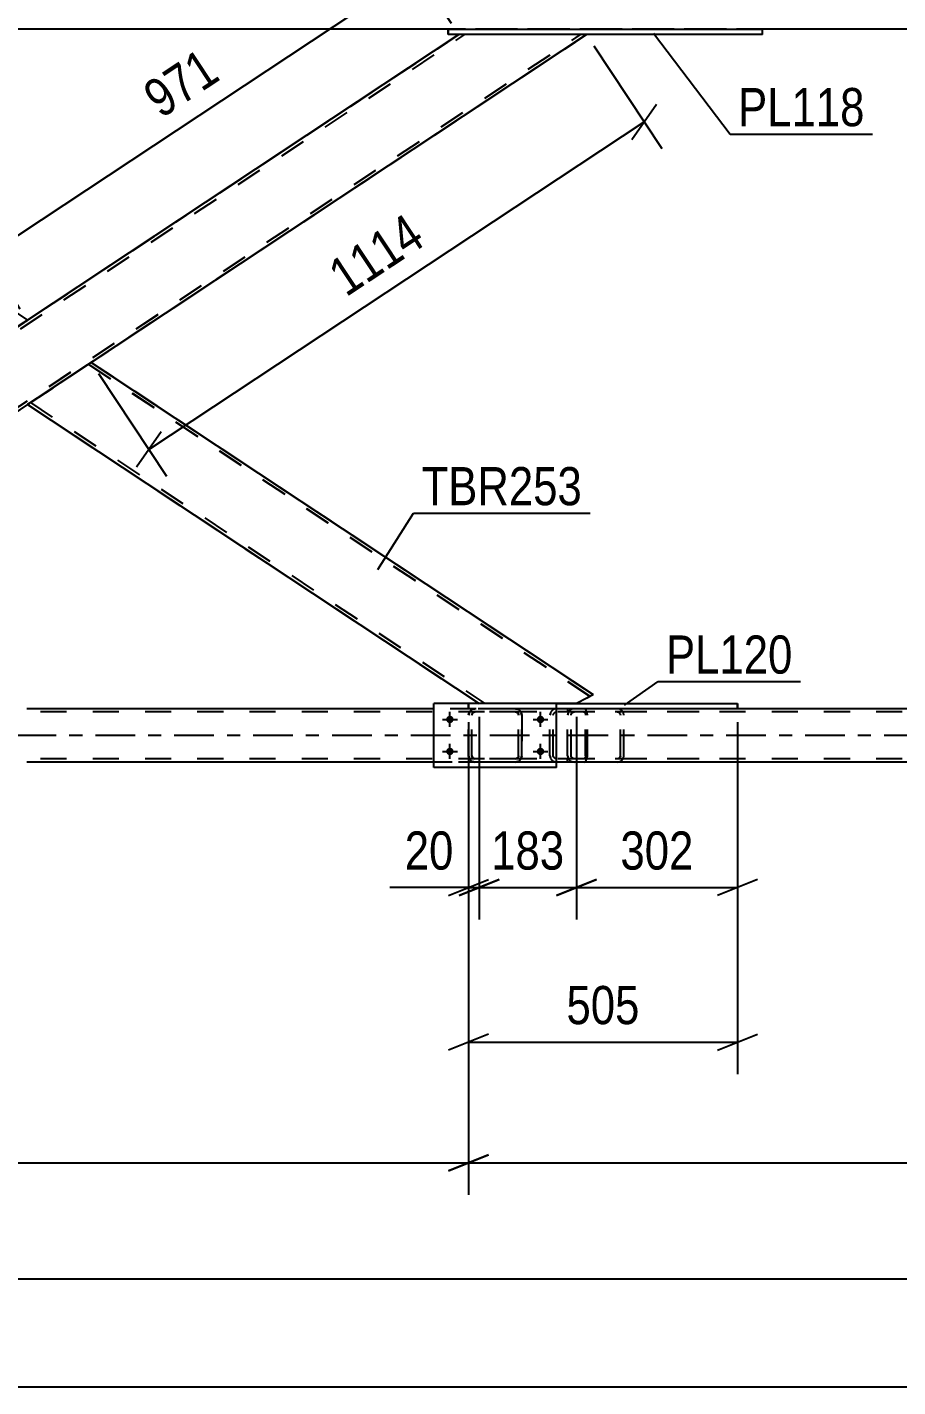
# Model space of a CAD drawing. Header units: millimetres. Extents: x -836 to 353, y -855 to -14.
# Drawn here: x -193.1 to -127.7, y -184.6 to -82.6 of the extents above; entities that cross this region are included whole.
import ezdxf

# ---------------------------------------------------------------- set-up
doc = ezdxf.new("R2010")
doc.units = ezdxf.units.MM
doc.linetypes.add('DXK_LINE_DOT2', pattern=[3.9198, 1.9599, -1.9599])
doc.linetypes.add('DXK_LINE_DOT3', pattern=[5.9187, 2.979, -0.9799, 0.9799, -0.9799])
doc.styles.add('Arial Narrow', font='ARIALN.TTF', dxfattribs={"height": 0.2})

# ---------------------------------------------------------------- blocks, each defined once
blk = doc.blocks.new('Bolt-570393895-11793 - 11761')
at = {"linetype": 'Continuous'}
for points in [[(-161.35, -134.25, -1), (-161.35, -134.81, -1)], [(-154.55, -134.25, -1), (-154.55, -134.81, -1)], [(-161.35, -136.65, -1), (-161.35, -137.21, -1)], [(-154.55, -136.65, -1), (-154.55, -137.21, -1)]]:
    blk.add_hatch(color=1, dxfattribs=at).paths.add_polyline_path(points)
at = {"color": 1, "linetype": 'Continuous'}
for p, q in [((-161.91, -134.53), (-160.79, -134.53)), ((-161.35, -135.09), (-161.35, -133.97)), ((-155.11, -134.53), (-153.99, -134.53)), ((-154.55, -135.09), (-154.55, -133.97)), ((-161.35, -137.49), (-161.35, -136.37)), ((-154.55, -137.49), (-154.55, -136.37)), ((-161.91, -136.93), (-160.79, -136.93)), ((-155.11, -136.93), (-153.99, -136.93))]:
    blk.add_line(p, q, dxfattribs=at)
blk = doc.blocks.new('Part-570393895-11840 - 11761')
at = {"color": 2, "linetype": 'Continuous'}
for p, q in [((-153.35, -133.33), (-162.55, -133.33)), ((-162.55, -138.13), (-162.55, -133.33)), ((-153.35, -138.13), (-153.35, -133.33)), ((-153.35, -138.13), (-162.55, -138.13))]:
    blk.add_line(p, q, dxfattribs=at)
blk = doc.blocks.new('Part-570393895-11841 - 11761')
at = {"color": 7, "linetype": 'DXK_LINE_DOT2'}
for p, q in [((-159.95, -134.21), (-159.91, -134.03)), ((-159.91, -134.03), (-159.95, -134.21)), ((-159.95, -137.25), (-159.95, -134.21)), ((-159.95, -134.21), (-159.95, -134.21)), ((-159.95, -137.25), (-159.95, -134.21)), ((-159.71, -134.21), (-159.69, -134.12)), ((-159.69, -134.12), (-159.71, -134.21)), ((-159.71, -137.25), (-159.71, -134.21)), ((-159.71, -134.21), (-159.71, -134.21)), ((-159.71, -137.25), (-159.71, -134.21)), ((-159.69, -134.12), (-159.64, -134.04)), ((-159.64, -134.04), (-159.69, -134.12)), ((-159.65, -133.77), (-159.47, -133.73)), ((-159.47, -133.73), (-159.65, -133.77)), ((-159.64, -134.04), (-159.56, -133.99)), ((-159.56, -133.99), (-159.64, -134.04)), ((-159.56, -133.99), (-159.47, -133.97)), ((-159.47, -133.97), (-159.56, -133.99)), ((-156.43, -133.73), (-159.47, -133.73)), ((-156.43, -133.97), (-159.47, -133.97)), ((-156.43, -133.73), (-156.25, -133.77)), ((-156.25, -133.77), (-156.43, -133.73)), ((-156.43, -133.97), (-156.34, -133.99)), ((-156.34, -133.99), (-156.43, -133.97)), ((-156.34, -133.99), (-156.26, -134.04)), ((-156.26, -134.04), (-156.34, -133.99)), ((-156.26, -134.04), (-156.21, -134.12)), ((-156.21, -134.12), (-156.26, -134.04)), ((-156.21, -134.12), (-156.19, -134.21)), ((-156.19, -134.21), (-156.21, -134.12)), ((-156.19, -137.25), (-156.19, -134.21)), ((-156.19, -134.21), (-156.19, -134.21)), ((-156.19, -137.25), (-156.19, -134.21)), ((-155.99, -134.03), (-155.95, -134.21)), ((-155.95, -134.21), (-155.99, -134.03)), ((-155.95, -137.25), (-155.95, -134.21)), ((-155.95, -134.21), (-155.95, -134.21)), ((-155.95, -134.21), (-155.95, -137.25)), ((-159.95, -137.25), (-159.95, -137.25)), ((-159.91, -137.43), (-159.95, -137.25)), ((-159.95, -137.25), (-159.91, -137.43)), ((-159.71, -137.25), (-159.71, -137.25)), ((-159.69, -137.34), (-159.71, -137.25)), ((-159.71, -137.25), (-159.69, -137.34)), ((-159.64, -137.42), (-159.69, -137.34)), ((-159.69, -137.34), (-159.64, -137.42)), ((-159.47, -137.73), (-159.65, -137.69)), ((-159.65, -137.69), (-159.47, -137.73)), ((-159.56, -137.47), (-159.64, -137.42)), ((-159.64, -137.42), (-159.56, -137.47)), ((-159.47, -137.49), (-159.56, -137.47)), ((-159.56, -137.47), (-159.47, -137.49)), ((-156.43, -137.49), (-159.47, -137.49)), ((-156.43, -137.73), (-159.47, -137.73)), ((-156.34, -137.47), (-156.43, -137.49)), ((-156.43, -137.49), (-156.34, -137.47)), ((-156.25, -137.69), (-156.43, -137.73)), ((-156.43, -137.73), (-156.25, -137.69)), ((-156.26, -137.42), (-156.34, -137.47)), ((-156.34, -137.47), (-156.26, -137.42)), ((-156.21, -137.34), (-156.26, -137.42)), ((-156.26, -137.42), (-156.21, -137.34)), ((-156.19, -137.25), (-156.21, -137.34)), ((-156.21, -137.34), (-156.19, -137.25)), ((-156.19, -137.25), (-156.19, -137.25)), ((-155.95, -137.25), (-155.99, -137.43)), ((-155.99, -137.43), (-155.95, -137.25)), ((-155.95, -137.25), (-155.95, -137.25))]:
    blk.add_line(p, q, dxfattribs=at)
at = {"color": 7, "linetype": 'DXK_LINE_DOT3'}
blk.add_line((-157.95, -135.73), (-157.95, -135.73), dxfattribs=at)
at = {"color": 7, "linetype": 'DXK_LINE_DOT2'}
for centre, start, end in [((-159.47, -134.21), 112.5, 157.5), ((-159.47, -134.21), 112.5, 157.5), ((-156.43, -134.21), 22.5, 67.5), ((-156.43, -134.21), 22.5, 67.5), ((-159.47, -137.25), 202.5, 247.5), ((-159.47, -137.25), 202.5, 247.5), ((-156.43, -137.25), 292.5, 337.5), ((-156.43, -137.25), 292.5, 337.5)]:
    blk.add_arc(centre, 0.48, start, end, dxfattribs=at)
blk = doc.blocks.new('Part-570393895-11920 - 11761')
at = {"color": 7, "linetype": 'DXK_LINE_DOT2'}
for p, q in [((-152.48, -134.04), (-152.52, -134.21)), ((-152.52, -137.25), (-152.52, -134.21)), ((-152.48, -134.03), (-152.48, -134.04)), ((-152.26, -134.21), (-152.24, -134.12)), ((-152.26, -137.25), (-152.26, -134.21)), ((-152.24, -134.12), (-152.19, -134.04)), ((-152.01, -133.73), (-152.2, -133.77)), ((-152.19, -134.04), (-152.11, -133.99)), ((-152.11, -133.99), (-152.01, -133.97)), ((-142.64, -133.73), (-152.01, -133.73)), ((-142.64, -133.97), (-152.01, -133.97)), ((-148.6, -133.77), (-148.79, -133.73)), ((-148.79, -133.97), (-148.7, -133.99)), ((-148.7, -133.99), (-148.61, -134.04)), ((-148.61, -134.04), (-148.56, -134.12)), ((-148.56, -134.12), (-148.54, -134.21)), ((-148.54, -137.25), (-148.54, -134.21)), ((-148.32, -134.04), (-148.33, -134.03)), ((-148.29, -134.21), (-148.32, -134.04)), ((-148.29, -137.25), (-148.29, -134.21)), ((-152.52, -137.25), (-152.48, -137.43)), ((-152.24, -137.34), (-152.26, -137.25)), ((-152.19, -137.42), (-152.24, -137.34)), ((-152.2, -137.69), (-152.01, -137.73)), ((-152.11, -137.47), (-152.19, -137.42)), ((-152.01, -137.49), (-152.11, -137.47)), ((-142.64, -137.49), (-152.01, -137.49)), ((-142.64, -137.73), (-152.01, -137.73)), ((-148.7, -137.47), (-148.79, -137.49)), ((-148.79, -137.73), (-148.6, -137.69)), ((-148.61, -137.42), (-148.7, -137.47)), ((-148.56, -137.34), (-148.61, -137.42)), ((-148.54, -137.25), (-148.56, -137.34)), ((-148.33, -137.43), (-148.29, -137.25))]:
    blk.add_line(p, q, dxfattribs=at)
for centre, start, end in [((-152.03, -134.23), 110.9282, 155.8647), ((-148.78, -134.23), 24.1353, 69.0718), ((-152.03, -137.23), 204.1353, 249.0718), ((-148.78, -137.23), 290.9282, 335.8647)]:
    blk.add_arc(centre, 0.495, start, end, dxfattribs=at)
blk = doc.blocks.new('Part-570393895-12035 - 11761')
at = {"color": 7, "linetype": 'DXK_LINE_DOT2'}
for p, q in [((-89.63, -82.73), (-753.72, -82.73)), ((-137.88, -82.73), (-161.47, -82.73))]:
    blk.add_line(p, q, dxfattribs=at)
at = {"color": 2, "linetype": 'Continuous'}
for p, q in [((-161.47, -82.73), (-224.63, -82.73)), ((-93.63, -82.73), (-137.88, -82.73))]:
    blk.add_line(p, q, dxfattribs=at)
blk = doc.blocks.new('Part-570393895-12108 - 11761')
at = {"color": 7, "linetype": 'DXK_LINE_DOT2'}
for p, q in [((-159.96, -133.73), (-159.96, -133.33)), ((-159.96, -133.33), (-159.96, -133.33)), ((-159.96, -133.33), (-159.96, -133.73)), ((-153.35, -133.33), (-159.96, -133.33)), ((-139.77, -133.73), (-139.77, -133.33)), ((-159.96, -133.73), (-159.96, -133.73)), ((-153.35, -133.73), (-159.96, -133.73))]:
    blk.add_line(p, q, dxfattribs=at)
at = {"color": 2, "linetype": 'Continuous'}
for p, q in [((-153.35, -133.33), (-139.77, -133.33)), ((-139.77, -133.33), (-139.77, -133.73)), ((-139.77, -133.73), (-153.35, -133.73))]:
    blk.add_line(p, q, dxfattribs=at)
blk = doc.blocks.new('Part-570393895-12135 - 11761')
at = {"color": 2, "linetype": 'Continuous'}
for p, q in [((-161.47, -83.13), (-161.47, -82.73)), ((-161.47, -82.73), (-161.47, -83.13)), ((-161.47, -82.73), (-137.88, -82.73)), ((-137.88, -83.13), (-161.47, -83.13)), ((-137.88, -83.13), (-137.88, -82.73))]:
    blk.add_line(p, q, dxfattribs=at)
at = {"color": 7, "linetype": 'DXK_LINE_DOT2'}
for p, q in [((-161.47, -82.73), (-161.47, -82.73)), ((-161.47, -82.73), (-161.47, -82.73)), ((-161.47, -83.13), (-161.47, -83.13)), ((-161.47, -83.13), (-161.47, -83.13)), ((-137.88, -83.13), (-137.88, -82.73))]:
    blk.add_line(p, q, dxfattribs=at)
blk = doc.blocks.new('Part-570393895-12194 - 11761')
at = {"color": 2, "linetype": 'Continuous'}
for p, q in [((-235, -83.13), (-197.83, -107.73)), ((-225.43, -83.13), (-193.05, -104.56)), ((-193.32, -104.74), (-197.57, -107.55)), ((-193.18, -104.65), (-193.32, -104.74)), ((-193.08, -104.59), (-193.18, -104.65)), ((-193.05, -104.56), (-193.08, -104.59)), ((-193.05, -104.56), (-193.05, -104.56)), ((-197.8, -107.71), (-197.83, -107.73)), ((-197.83, -107.73), (-197.83, -107.73)), ((-197.57, -107.55), (-197.8, -107.71))]:
    blk.add_line(p, q, dxfattribs=at)
at = {"color": 7, "linetype": 'DXK_LINE_DOT2'}
for p, q in [((-197.83, -107.73), (-235, -83.13)), ((-235, -83.13), (-235, -83.13)), ((-225.43, -83.13), (-235, -83.13)), ((-234.57, -83.13), (-197.62, -107.59)), ((-234.57, -83.13), (-197.62, -107.59)), ((-225.87, -83.13), (-193.27, -104.71)), ((-225.87, -83.13), (-193.27, -104.71)), ((-225.43, -83.13), (-193.05, -104.56)), ((-193.33, -104.75), (-197.62, -107.59)), ((-193.32, -104.74), (-197.57, -107.55)), ((-197.55, -107.54), (-193.27, -104.71)), ((-193.28, -104.72), (-193.33, -104.75)), ((-193.32, -104.74), (-193.08, -104.59)), ((-193.27, -104.71), (-193.28, -104.72)), ((-193.27, -104.71), (-193.27, -104.71)), ((-193.08, -104.59), (-193.05, -104.56)), ((-197.83, -107.73), (-197.8, -107.71)), ((-197.8, -107.71), (-197.71, -107.65)), ((-197.71, -107.65), (-197.57, -107.55)), ((-197.62, -107.59), (-197.6, -107.58)), ((-197.62, -107.59), (-197.62, -107.59)), ((-197.6, -107.58), (-197.55, -107.54))]:
    blk.add_line(p, q, dxfattribs=at)
blk = doc.blocks.new('Part-570393895-12214 - 11761')
at = {"color": 7, "linetype": 'DXK_LINE_DOT2'}
for p, q in [((-72.52, -133.97), (-807.13, -133.97)), ((-139.77, -133.73), (-162.55, -133.73)), ((-72.52, -137.49), (-807.13, -137.49)), ((-72.52, -137.73), (-758.72, -137.73)), ((-153.35, -137.73), (-162.55, -137.73))]:
    blk.add_line(p, q, dxfattribs=at)
at = {"color": 2, "linetype": 'Continuous'}
for p, q in [((-162.55, -133.73), (-193.1, -133.73)), ((-122.7, -133.73), (-139.77, -133.73)), ((-162.55, -137.73), (-193.1, -137.73)), ((-122.7, -137.73), (-153.35, -137.73))]:
    blk.add_line(p, q, dxfattribs=at)
at = {"color": 7, "linetype": 'DXK_LINE_DOT3'}
blk.add_line((-72.52, -135.73), (-807.13, -135.73), dxfattribs=at)
blk = doc.blocks.new('Part-570393895-12271 - 11761')
at = {"color": 7, "linetype": 'DXK_LINE_DOT2'}
for p, q in [((-151.29, -133.73), (-159.11, -133.73)), ((-151.29, -133.97), (-159.11, -133.97)), ((-153.8, -134.03), (-153.84, -134.21)), ((-153.84, -137.25), (-153.84, -134.21)), ((-153.59, -134.21), (-153.57, -134.12)), ((-153.59, -137.25), (-153.59, -134.21)), ((-153.57, -134.12), (-153.51, -134.04)), ((-153.33, -133.73), (-153.53, -133.77)), ((-153.51, -134.04), (-153.43, -133.99)), ((-153.43, -133.99), (-153.33, -133.97)), ((-152.52, -133.73), (-152.52, -133.97)), ((-151.19, -133.77), (-151.29, -133.73)), ((-151.29, -133.97), (-151.24, -133.99)), ((-151.24, -133.99), (-151.2, -134.04)), ((-151.2, -134.04), (-151.17, -134.12)), ((-151.11, -133.87), (-151.19, -133.77)), ((-151.17, -134.12), (-151.16, -134.21)), ((-151.16, -137.25), (-151.16, -134.21)), ((-151.05, -134.03), (-151.11, -133.87)), ((-151.03, -134.21), (-151.05, -134.03)), ((-151.03, -137.25), (-151.03, -134.21)), ((-151.29, -137.49), (-159.11, -137.49)), ((-151.29, -137.73), (-159.11, -137.73)), ((-153.84, -137.25), (-153.8, -137.43)), ((-153.57, -137.34), (-153.59, -137.25)), ((-153.51, -137.42), (-153.57, -137.34)), ((-153.53, -137.69), (-153.33, -137.73)), ((-153.43, -137.47), (-153.51, -137.42)), ((-153.33, -137.49), (-153.43, -137.47)), ((-152.52, -137.73), (-152.52, -137.49)), ((-151.24, -137.47), (-151.29, -137.49)), ((-151.29, -137.73), (-151.19, -137.69)), ((-151.2, -137.42), (-151.24, -137.47)), ((-151.17, -137.34), (-151.2, -137.42)), ((-151.19, -137.69), (-151.11, -137.59)), ((-151.16, -137.25), (-151.17, -137.34)), ((-151.11, -137.59), (-151.05, -137.43)), ((-151.05, -137.43), (-151.03, -137.25))]:
    blk.add_line(p, q, dxfattribs=at)
for centre, start, end in [((-153.35, -134.23), 111.1034, 156.0535), ((-153.35, -137.23), 203.9465, 248.8966)]:
    blk.add_arc(centre, 0.493, start, end, dxfattribs=at)
blk = doc.blocks.new('Part-570393895-12346 - 11761')
at = {"color": 7, "linetype": 'DXK_LINE_DOT2'}
for p, q in [((-188.55, -107.92), (-192.83, -110.75)), ((-188.54, -107.91), (-192.78, -110.72)), ((-192.77, -110.71), (-188.48, -107.87)), ((-188.5, -107.89), (-188.55, -107.92)), ((-188.39, -107.81), (-188.54, -107.91)), ((-188.48, -107.87), (-188.5, -107.89)), ((-188.48, -107.87), (-188.48, -107.87)), ((-188.48, -107.87), (-150.84, -132.79)), ((-150.84, -132.79), (-188.48, -107.87)), ((-188.3, -107.75), (-188.39, -107.81)), ((-188.27, -107.73), (-188.3, -107.75)), ((-188.27, -107.73), (-150.6, -132.66)), ((-193.02, -110.87), (-193.05, -110.9)), ((-193.05, -110.9), (-159.16, -133.33)), ((-192.78, -110.72), (-193.02, -110.87)), ((-192.83, -110.75), (-192.82, -110.74)), ((-192.83, -110.75), (-192.83, -110.75)), ((-192.83, -110.75), (-158.72, -133.33)), ((-192.83, -110.75), (-158.72, -133.33)), ((-192.82, -110.74), (-192.77, -110.71)), ((-151.85, -133.33), (-159.16, -133.33)), ((-150.63, -132.68), (-151.08, -132.92)), ((-150.84, -132.79), (-150.84, -132.79))]:
    blk.add_line(p, q, dxfattribs=at)
at = {"color": 2, "linetype": 'Continuous'}
for p, q in [((-188.54, -107.91), (-192.78, -110.72)), ((-188.54, -107.91), (-188.3, -107.75)), ((-188.3, -107.75), (-188.27, -107.73)), ((-188.27, -107.73), (-150.6, -132.66)), ((-188.27, -107.73), (-188.27, -107.73)), ((-193.05, -110.9), (-193.02, -110.87)), ((-193.05, -110.9), (-193.05, -110.9)), ((-193.05, -110.9), (-159.16, -133.33)), ((-193.02, -110.87), (-192.92, -110.81)), ((-192.92, -110.81), (-192.78, -110.72)), ((-151.08, -132.92), (-151.85, -133.33)), ((-150.6, -132.66), (-151.08, -132.92)), ((-150.6, -132.66), (-150.6, -132.66))]:
    blk.add_line(p, q, dxfattribs=at)
blk = doc.blocks.new('Part-570393895-12351 - 11761')
at = {"color": 7, "linetype": 'DXK_LINE_DOT2'}
for p, q in [((-160.67, -83.13), (-236.51, -133.33)), ((-236.08, -133.33), (-160.23, -83.13)), ((-236.08, -133.33), (-160.23, -83.13)), ((-227.38, -133.33), (-151.54, -83.13)), ((-227.38, -133.33), (-151.53, -83.13)), ((-151.1, -83.13), (-226.94, -133.33)), ((-151.1, -83.13), (-160.67, -83.13)), ((-151.1, -83.13), (-151.1, -83.13)), ((-193.05, -104.56), (-197.83, -107.73)), ((-188.27, -107.73), (-193.05, -110.9)), ((-235.36, -132.57), (-236.51, -133.33)), ((-236.51, -133.33), (-236.51, -133.33)), ((-236.51, -133.33), (-226.94, -133.33))]:
    blk.add_line(p, q, dxfattribs=at)
at = {"color": 2, "linetype": 'Continuous'}
for p, q in [((-160.67, -83.13), (-193.05, -104.56)), ((-151.1, -83.13), (-188.27, -107.73)), ((-197.83, -107.73), (-235.36, -132.57)), ((-193.05, -110.9), (-226.94, -133.33))]:
    blk.add_line(p, q, dxfattribs=at)
blk = doc.blocks.new('StraightDimension-570393895-13522 - 11761')
at = {"color": 7, "linetype": 'Continuous'}
for p, q in [((-159.16, -134.33), (-159.16, -149.55)), ((-159.96, -134.73), (-159.96, -149.55)), ((-161.46, -147.75), (-158.46, -146.55)), ((-157.66, -146.55), (-160.66, -147.75)), ((-159.96, -147.15), (-165.86, -147.15)), ((-159.96, -147.15), (-165.86, -147.15)), ((-159.96, -147.15), (-159.16, -147.15))]:
    blk.add_line(p, q, dxfattribs=at)
at = {"color": 0}
blk.add_wipeout([(-160.48, -146.4), (-160.48, -142.2), (-165.34, -142.2), (-165.34, -146.4)], dxfattribs=at)
at = {"color": 3, "style": 'Arial Narrow'}
blk.add_text('20', height=2.863, dxfattribs=at).set_placement((-164.74, -145.8))
blk = doc.blocks.new('StraightDimension-570393895-13507 - 11761')
at = {"color": 7, "linetype": 'Continuous'}
for p, q in [((-159.16, -134.33), (-159.16, -149.55)), ((-151.85, -134.33), (-151.85, -149.55)), ((-160.66, -147.75), (-157.66, -146.55)), ((-150.35, -146.55), (-153.35, -147.75)), ((-159.16, -147.15), (-151.85, -147.15))]:
    blk.add_line(p, q, dxfattribs=at)
at = {"color": 0}
blk.add_wipeout([(-152.16, -146.4), (-152.16, -142.2), (-158.85, -142.2), (-158.85, -146.4)], dxfattribs=at)
at = {"color": 3, "style": 'Arial Narrow'}
blk.add_text('183', height=2.863, dxfattribs=at).set_placement((-158.25, -145.8))
blk = doc.blocks.new('StraightDimension-570393895-13096 - 11761')
at = {"color": 7, "linetype": 'Continuous'}
blk.add_line((-807.77, -184.62), (-71.88, -184.62), dxfattribs=at)
blk = doc.blocks.new('StraightDimension-570393895-13025 - 11761')
at = {"color": 7, "linetype": 'Continuous'}
for p, q in [((-159.96, -134.73), (-159.96, -170.2)), ((-161.46, -168.4), (-158.46, -167.2)), ((-329.17, -167.8), (-159.96, -167.8))]:
    blk.add_line(p, q, dxfattribs=at)
blk = doc.blocks.new('StraightDimension-570393895-13490 - 11761')
at = {"color": 7, "linetype": 'Continuous'}
for p, q in [((-151.85, -134.33), (-151.85, -149.55)), ((-139.77, -134.73), (-139.77, -149.55)), ((-153.35, -147.75), (-150.35, -146.55)), ((-138.27, -146.55), (-141.27, -147.75)), ((-151.85, -147.15), (-139.77, -147.15))]:
    blk.add_line(p, q, dxfattribs=at)
at = {"color": 0}
blk.add_wipeout([(-142.47, -146.4), (-142.47, -142.2), (-149.15, -142.2), (-149.15, -146.4)], dxfattribs=at)
at = {"color": 3, "style": 'Arial Narrow'}
blk.add_text('302', height=2.863, dxfattribs=at).set_placement((-148.55, -145.8))
blk = doc.blocks.new('StraightDimension-570393895-13017 - 11761')
at = {"color": 7, "linetype": 'Continuous'}
for p, q in [((-159.96, -134.73), (-159.96, -170.2)), ((-72.52, -138.73), (-72.52, -170.2)), ((-158.46, -167.2), (-161.46, -168.4)), ((-74.02, -168.4), (-71.02, -167.2)), ((-159.96, -167.8), (-72.52, -167.8))]:
    blk.add_line(p, q, dxfattribs=at)
at = {"color": 0}
blk.add_wipeout([(-111.98, -167.05), (-111.98, -162.85), (-120.49, -162.85), (-120.49, -167.05)], dxfattribs=at)
at = {"color": 3, "style": 'Arial Narrow'}
blk.add_text('2186', height=2.863, dxfattribs=at).set_placement((-119.89, -166.45))
blk = doc.blocks.new('StraightDimension-570393895-13150 - 11761')
at = {"color": 7, "linetype": 'Continuous'}
blk.add_line((-807.13, -176.52), (-72.52, -176.52), dxfattribs=at)
blk = doc.blocks.new('StraightDimension-570393895-13310 - 11761')
at = {"color": 7, "linetype": 'Continuous'}
for p, q in [((-150.55, -83.96), (-145.45, -91.67)), ((-147.69, -91), (-145.85, -88.34)), ((-183.94, -114.27), (-146.77, -89.67)), ((-187.72, -108.56), (-182.62, -116.27)), ((-183.02, -112.94), (-184.86, -115.6))]:
    blk.add_line(p, q, dxfattribs=at)
at = {"color": 0}
blk.add_wipeout([(-162.22, -98.99), (-164.54, -95.49), (-171.64, -100.19), (-169.32, -103.69)], dxfattribs=at)
at = {"color": 3, "style": 'Arial Narrow'}
blk.add_text('1114', height=2.863, rotation=33.5008, dxfattribs=at).set_placement((-169.15, -102.86))
blk = doc.blocks.new('StraightDimension-570393895-13328 - 11761')
at = {"color": 7, "linetype": 'Continuous'}
for p, q in [((-161.22, -82.3), (-165.39, -75.99)), ((-164.74, -79.7), (-162.9, -77.04)), ((-196.2, -99.8), (-163.82, -78.37)), ((-193.6, -103.73), (-197.77, -97.43)), ((-195.28, -98.47), (-197.12, -101.13))]:
    blk.add_line(p, q, dxfattribs=at)
at = {"color": 0}
blk.add_wipeout([(-177.64, -86.62), (-179.96, -83.11), (-185.53, -86.8), (-183.21, -90.31)], dxfattribs=at)
at = {"color": 3, "style": 'Arial Narrow'}
blk.add_text('971', height=2.863, rotation=33.5008, dxfattribs=at).set_placement((-183.04, -89.47))
blk = doc.blocks.new('StraightDimension-570393895-13479 - 11761')
at = {"color": 7, "linetype": 'Continuous'}
for p, q in [((-159.96, -134.73), (-159.96, -161.15)), ((-139.77, -134.73), (-139.77, -161.15)), ((-158.46, -158.15), (-161.46, -159.35)), ((-141.27, -159.35), (-138.27, -158.15)), ((-159.96, -158.75), (-139.77, -158.75))]:
    blk.add_line(p, q, dxfattribs=at)
at = {"color": 0}
blk.add_wipeout([(-146.52, -158), (-146.52, -153.8), (-153.2, -153.8), (-153.2, -158)], dxfattribs=at)
at = {"color": 3, "style": 'Arial Narrow'}
blk.add_text('505', height=2.863, dxfattribs=at).set_placement((-152.6, -157.4))
blk = doc.blocks.new('Mark-570393895-12104 - 11761')
at = {"color": 30, "linetype": 'Continuous'}
for p, q in [((-148.24, -133.47), (-145.73, -131.69)), ((-145.73, -131.69), (-135.03, -131.69))]:
    blk.add_line(p, q, dxfattribs=at)
at = {"color": 0}
blk.add_wipeout([(-135.63, -131.09), (-135.63, -128.09), (-145.13, -128.09), (-145.13, -131.09)], dxfattribs=at)
blk.add_wipeout([(-135.63, -131.09), (-135.63, -128.09), (-145.13, -128.09), (-145.13, -131.09)], dxfattribs=at)
at = {"color": 3, "style": 'Arial Narrow'}
blk.add_text('PL120', height=2.863, dxfattribs=at).set_placement((-145.13, -131.09))
blk = doc.blocks.new('Mark-570393895-12131 - 11761')
at = {"color": 30, "linetype": 'Continuous'}
for p, q in [((-146.06, -83.01), (-140.32, -90.6)), ((-140.32, -90.6), (-129.62, -90.6))]:
    blk.add_line(p, q, dxfattribs=at)
at = {"color": 0}
blk.add_wipeout([(-130.22, -90), (-130.22, -87), (-139.72, -87), (-139.72, -90)], dxfattribs=at)
blk.add_wipeout([(-130.22, -90), (-130.22, -87), (-139.72, -87), (-139.72, -90)], dxfattribs=at)
at = {"color": 3, "style": 'Arial Narrow'}
blk.add_text('PL118', height=2.863, dxfattribs=at).set_placement((-139.72, -90))
blk = doc.blocks.new('Mark-570393895-12342 - 11761')
at = {"color": 30, "linetype": 'Continuous'}
for p, q in [((-166.77, -123.28), (-164.08, -119.05)), ((-164.08, -119.05), (-150.83, -119.05))]:
    blk.add_line(p, q, dxfattribs=at)
at = {"color": 0}
blk.add_wipeout([(-151.43, -118.45), (-151.43, -115.45), (-163.48, -115.45), (-163.48, -118.45)], dxfattribs=at)
blk.add_wipeout([(-151.43, -118.45), (-151.43, -115.45), (-163.48, -115.45), (-163.48, -118.45)], dxfattribs=at)
at = {"color": 3, "style": 'Arial Narrow'}
blk.add_text('TBR253', height=2.863, dxfattribs=at).set_placement((-163.48, -118.45))

msp = doc.modelspace()

# ---------------------------------------------------------------- block references
for name in ['Part-570393895-12035 - 11761', 'Part-570393895-12351 - 11761', 'Part-570393895-12194 - 11761', 'Part-570393895-12135 - 11761', 'Part-570393895-12346 - 11761', 'Part-570393895-11840 - 11761', 'Part-570393895-12108 - 11761', 'Part-570393895-12214 - 11761', 'Bolt-570393895-11793 - 11761', 'Part-570393895-11841 - 11761', 'Part-570393895-12271 - 11761', 'Part-570393895-11920 - 11761']:
    msp.add_blockref(name, (0, 0))

# ---------------------------------------------------------------- next in the draw order: block references
for name in ['StraightDimension-570393895-13310 - 11761', 'Mark-570393895-12104 - 11761', 'StraightDimension-570393895-13522 - 11761']:
    msp.add_blockref(name, (0, 0))

# ---------------------------------------------------------------- next in the draw order: block references
for name in ['StraightDimension-570393895-13328 - 11761', 'Mark-570393895-12131 - 11761', 'Mark-570393895-12342 - 11761', 'StraightDimension-570393895-13507 - 11761']:
    msp.add_blockref(name, (0, 0))

# ---------------------------------------------------------------- next in the draw order: block references
msp.add_blockref('StraightDimension-570393895-13096 - 11761', (0, 0))

# ---------------------------------------------------------------- next in the draw order: block references
for name in ['StraightDimension-570393895-13490 - 11761', 'StraightDimension-570393895-13025 - 11761']:
    msp.add_blockref(name, (0, 0))

# ---------------------------------------------------------------- next in the draw order: block references
msp.add_blockref('StraightDimension-570393895-13017 - 11761', (0, 0))

# ---------------------------------------------------------------- next in the draw order: block references
msp.add_blockref('StraightDimension-570393895-13150 - 11761', (0, 0))

# ---------------------------------------------------------------- next in the draw order: block references
msp.add_blockref('StraightDimension-570393895-13479 - 11761', (0, 0))

doc.saveas('drawing.dxf')
